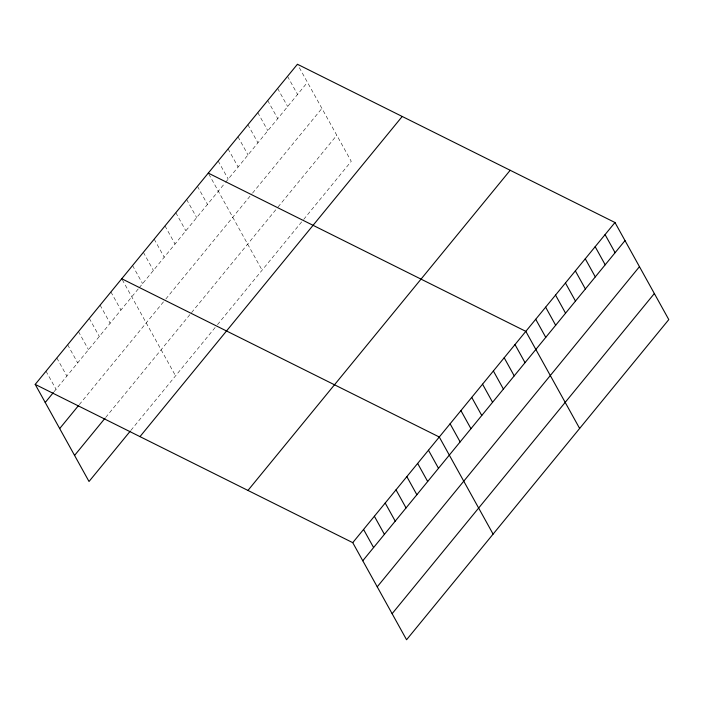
<?xml version="1.0" encoding="UTF-8"?>
<svg xmlns="http://www.w3.org/2000/svg" width="704" height="704" viewBox="0 0 704 704"><rect width="100%" height="100%" fill="white"/><g stroke="black" fill="none" stroke-linecap="round" stroke-linejoin="round"><path stroke-width="0.53" stroke-dasharray="3.52 2.64" d="M54.023 391.767L138.53 288.587M139.207 287.769L224.91 183.128M225.57 182.327L307.463 82.342M79.288 404.633L165.15 299.807M165.827 298.98L251.909 193.882M252.569 193.072L321.913 108.416M105.67 417.454L277.367 207.838M278.027 207.038L336.802 135.274M130.935 430.32L216.797 325.494M217.474 324.667L301.726 221.813M303.706 219.393L351.252 161.339L297.959 65.199M287.531 76.34L297.563 94.442M277.622 88.44L287.654 106.533M267.714 100.531L277.746 118.624M257.805 112.622L267.837 130.724M247.905 124.722L257.937 142.815M237.996 136.814L248.028 154.915M228.087 148.905L238.119 167.006M218.178 161.005L228.21 179.098M208.806 174.046L262.099 270.195M197.454 186.305L207.486 204.398M186.639 199.514L196.671 217.606M175.824 212.714L185.856 230.815M165.009 225.922L175.041 244.024M154.185 239.131L164.217 257.224M143.37 252.331L153.402 270.433M132.554 265.54L142.586 283.642M122.267 279.699L175.56 375.839M110.924 291.958L120.956 310.05M100.1 305.158L110.132 323.259M89.285 318.366L99.317 336.468M78.47 331.575L88.502 349.668M67.654 344.775L77.686 362.877M56.83 357.984L66.862 376.086M46.015 371.193L56.047 389.286"/><path stroke-width="1.06" d="M35.2 384.402L297.431 64.249L614.979 222.508L668.8 319.598L406.569 639.751L352.748 542.661L35.2 384.402L89.021 481.492L130.258 431.147M45.232 402.494L53.346 392.594M59.682 428.569L78.61 405.451M74.571 455.426L104.993 418.282M139.99 436.621L402.222 116.468M247.958 490.433L510.189 170.28M352.748 542.661L614.979 222.508M362.78 560.754L625.011 240.601M377.23 586.828L639.461 266.675M392.119 613.686L654.35 293.533M208.278 173.096L525.818 331.355L579.638 428.454M121.739 278.749L439.278 437.008L493.099 534.107M605.07 234.599L615.102 252.701M595.17 246.699L605.194 264.792M585.262 258.79L595.294 276.892M575.353 270.882L585.385 288.983M565.444 282.982L575.476 301.074M555.535 295.073L565.567 313.174M545.635 307.173L555.667 325.266M535.726 319.264L545.758 337.357M515.002 344.564L525.034 362.666M504.187 357.773L514.219 375.866M493.372 370.973L503.404 389.074M482.548 384.182L492.58 402.283M471.733 397.39L481.765 415.483M460.918 410.599L470.95 428.692M450.102 423.799L460.134 441.901M428.463 450.217L438.495 468.31M417.648 463.417L427.68 481.518M406.833 476.626L416.865 494.727M396.018 489.834L406.05 507.927M385.194 503.043L395.226 521.136M374.378 516.243L384.41 534.345M363.563 529.452L373.595 547.554"/></g></svg>
